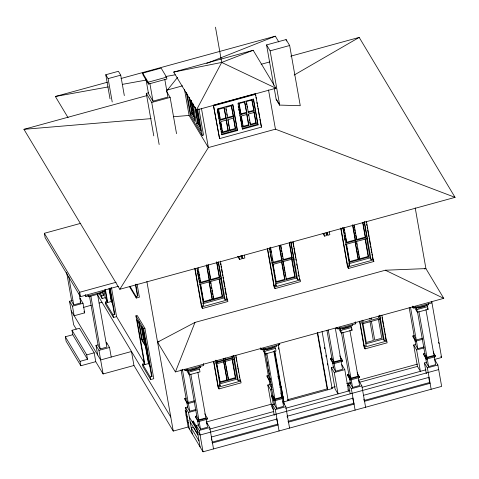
<?xml version="1.0" encoding="UTF-8"?>
<svg xmlns="http://www.w3.org/2000/svg" width="479" height="479" viewBox="0 0 479 479"><rect width="100%" height="100%" fill="white"/><g stroke="black" fill="none" stroke-linecap="round" stroke-linejoin="round"><path stroke-width="0.72" d="M175.41 371.92L194.989 322.409L385.338 270.222L425.915 268.593L443.752 298.351L175.41 371.92L157.573 342.162L194.989 322.409M196.444 110.038L275.934 88.244L253.181 50.277L173.691 72.072L196.444 110.038L221.693 62.432L215.478 27.189M146.508 95.716L23.95 129.324L119.81 289.28L208.359 147.58L201.437 108.344M167.309 90.196L177.553 77.37M294.16 75.047L359.19 37.41L455.05 197.366L119.81 289.28M206.694 63.42L275.335 36.182L278.796 41.954M173.691 72.072L221.693 62.432L253.181 50.277M83.364 307.434L91.238 305.243M99.111 303.057L101.979 302.261M110.026 98.836L105.781 74.748L118.403 71.293L120.72 75.161L124.324 95.602M105.781 74.748L108.098 78.622L120.72 75.161M68.048 117.654L55.36 96.489L107.29 82.256M120.995 78.496L275.335 36.182M142.718 73.125L161.124 68.084L166.566 77.167L166.89 79.011L148.49 84.059L143.047 74.969L142.718 73.125L148.167 82.208L148.49 84.059M273.677 85.22L266.569 44.918L286.095 39.565L289.651 45.505L300.267 105.709L279.688 105.087L276.132 99.147L274.192 88.154M148.167 82.208L166.566 77.167M266.569 44.918L270.126 50.858L289.651 45.505M153.783 135.85L146.293 93.375L148.412 92.794M166.698 90.184L182.559 85.837M261.139 64.288L269.791 61.917M290.699 56.187L359.19 37.41M145.921 78.993L148.52 93.716L152.987 101.165L167.907 97.075L164.794 79.412M146.293 93.375L151.735 102.458L170.135 97.417L176.529 133.683M189.456 97.752L189.977 100.692L191.283 100.333M214.125 104.973L255.403 93.656L261.564 127.103L219.568 138.617L213.412 105.17L219.568 138.617M195.234 107.392L195.749 110.332L197.055 109.972M213.778 105.781L255.774 94.267M193.761 115.816L191.822 104.799L190.229 102.147L192.175 113.164L193.48 112.81M187.163 93.986L190.708 114.086L192.013 113.733L194.558 117.978M218.466 110.158L218.214 108.721L218.58 109.332L224.238 107.781L228.351 131.09L222.693 132.641L222.064 130.563M199.539 125.456L197.593 114.433L196.007 111.787L197.953 122.804L199.258 122.444M192.941 103.626L196.486 123.726L197.791 123.366L200.336 127.612M225.777 117.978L220.118 119.528L220.49 120.145L226.142 118.588L223.998 107.889M233.051 115.984L227.393 117.535L227.759 118.145L233.417 116.595L231.273 105.895M246.362 112.361L240.703 113.912L241.069 114.523L246.727 112.972L244.547 102.075M253.636 110.368L247.978 111.918L248.344 112.529L254.002 110.978L251.822 100.081M226.405 120.073L220.747 121.624L222.693 132.641M233.68 118.073L228.022 119.63L229.968 130.647L235.62 129.096L231.513 105.787L225.854 107.338L227.759 118.145M246.984 114.427L241.326 115.978L243.272 127.001L248.93 125.45L244.787 101.955L239.129 103.506L241.069 114.523M254.259 112.433L248.601 113.984L250.547 125.007L256.205 123.456L252.062 99.961L246.404 101.512L248.344 112.529M186.307 92.399L190.42 115.744L202.21 135.413L203.515 135.054L198.881 108.787M222.322 132.03L227.98 130.48L228.351 131.09M235.62 129.096L235.255 128.486L229.597 130.037L229.968 130.647M248.93 125.45L248.559 124.839L242.901 126.39L242.643 124.917M256.205 123.456L255.834 122.84L250.176 124.396L250.547 125.007M237.5 130.522L237.135 129.911L221.591 134.174L221.957 134.785L237.5 130.522L232.944 104.679L217.4 108.943L221.957 134.785M258.079 124.881L257.714 124.271L242.17 128.534L242.536 129.144L258.079 124.881L253.523 99.039L237.979 103.302L242.536 129.144M455.05 197.366L275.443 129.192L208.359 147.58L189.085 115.427L184.475 89.268M118.313 286.298L80.478 296.669L45.14 237.704L44.361 233.297L80.771 223.316M44.361 233.297L79.7 292.262L116.11 282.281M85.136 295.238L85.891 296.501L104.733 291.334L104.5 290.023M76.245 329.109L73.67 324.81L69.515 301.249L72.323 300.477M87.813 295.561L88.525 296.758L101.273 293.262L101.051 292.004M326.253 234.171L327.606 233.806M100.141 293.405L101.644 295.908L103.446 295.411L102.799 291.735M66.629 272.473L71.76 301.59L73.736 304.878L80.759 302.95L79.089 293.489M237.632 256.319L239.506 259.45L241.494 258.905L240.991 256.055M240.985 255.397L242.865 258.534L244.853 257.983L244.35 255.133M323.014 233.638L324.511 236.147L326.504 235.602L326.001 232.746M326.732 233.351L327.858 235.231L329.839 234.686L329.336 231.83M72.473 306.183L83.011 303.291L84.693 312.859L74.155 315.745L72.473 306.183L69.515 301.249M99.039 293.417L102.105 298.537L105.212 297.681L107.422 301.369M144.562 363.339L116.577 316.637L113.469 317.487L105.787 304.68L105.326 302.051L107.128 301.554L107.685 302.488L105.35 289.226M105.883 302.979L111.29 301.501L112.751 303.931M130.013 286.418L136.006 296.417L137.808 295.926L135.737 284.161M129.384 286.514L136.293 298.04L139.401 297.19L137.096 284.119M272.904 262.324L281.64 259.929L282.077 260.654L273.341 263.049L270.539 247.176M209.521 280.55L209.155 279.94L200.42 282.335L200.785 282.945L209.521 280.55L206.85 265.396M219.621 277.778L219.256 277.167L210.521 279.562L210.886 280.173L219.621 277.778L216.825 261.905M280.772 245.128L283.442 260.283L292.178 257.888L291.813 257.277L283.077 259.672L282.826 258.229M346.401 242.308L355.167 239.907L355.532 240.518L346.766 242.919L345.64 237.979M356.472 239.548L365.238 237.141L365.609 237.758L356.837 240.159L355.711 235.219M199.683 284.478L221.136 278.598L221.502 279.209M294.058 259.313L293.693 258.702L272.24 264.582L272.611 265.198M367.483 239.183L367.118 238.572L345.67 244.452L346.036 245.062M105.326 302.051L113.002 314.859L114.804 314.368L110.14 287.903M72.79 334.725L65.33 336.767L80.053 361.34L87.513 359.292L72.79 334.725L72.012 330.3L79.472 328.259L94.195 352.831L95.752 361.669L103.117 373.949L133.952 365.495L173.254 431.076L188.163 426.993L203.036 451.811L441.644 386.391L437.872 365.01L434.92 360.088M144.329 363.627L135.904 315.847L137.21 315.487L144.886 328.301L153.777 378.709L150.663 379.566L142.987 366.752L142.526 364.124L144.329 363.627L144.886 364.561L136.964 319.631L143.526 330.576L151.448 375.506L152.005 376.44L150.202 376.937L142.526 364.124M203.425 301.602L212.101 299.249L212.466 299.86L203.791 302.213L202.916 298.722M213.472 298.872L222.208 296.477L222.573 297.094L213.838 299.489L212.963 295.986M273.108 264.324L276.287 282.365L285.023 279.97L284.658 279.359L275.922 281.754L275.67 280.311M295.13 277.197L294.765 276.587L286.029 278.982L286.394 279.592L295.13 277.197L291.951 259.157M358.484 259.828L358.118 259.217L349.353 261.618L349.718 262.235L358.484 259.828L355.304 241.787M368.555 257.067L368.189 256.457L359.424 258.858L359.789 259.468L368.555 257.067L365.375 239.027M202.635 303.788L224.082 297.908L225.094 299.597L227.088 299.052L220.4 261.139M275.904 283.7L296.639 278.018L297.651 279.706L299.644 279.161L293.088 241.973M348.616 263.767L370.069 257.882L371.081 259.57L373.069 259.025L373.859 261.492L348.431 268.468L347.562 267.007L340.719 228.202M269.527 247.721L276.203 285.586L274.216 286.131L267.527 248.218M342.952 227.591L349.628 265.456L347.64 266.001L340.958 228.088M201.294 305.41L202.162 306.865L227.591 299.896L227.878 301.519L202.449 308.488L201.575 307.033L194.731 268.228M273.85 285.52L274.718 286.975L300.147 280.005L300.435 281.622L275.006 288.598L274.132 287.143L267.288 248.332M347.275 265.39L348.149 266.845L373.578 259.869M135.904 315.847L143.58 328.66L144.886 328.301M97.68 354.999L95.992 345.431L98.105 344.856M89.531 296.477L98.207 345.652L100.177 348.946L106.859 347.107L97.411 293.531M95.992 345.431L98.961 350.383L109.529 347.485L111.218 357.053M72.012 330.3L86.735 354.873L94.195 352.831M144.466 341.096L143.443 339.389L142.137 339.749L138.97 321.774M145.245 344.928L146.55 344.575M157.573 342.162L158.998 341.772M424.544 268.97L425.915 268.593L415.215 207.91M65.33 336.767L66.108 341.186L80.831 365.758L95.752 361.669M145.544 345.389L148.652 363.01L149.957 362.651M143.083 365.058L148.49 363.573L150.316 366.615M224.22 360.483L223.855 359.873L216.795 361.807L217.167 362.417L224.22 360.483L223.837 358.31M232.644 358.172L232.279 357.562L225.22 359.495L225.591 360.106L232.644 358.172L232.261 356.005M184.337 369.309L185.092 370.566L203.677 365.471L203.33 363.519M260.372 348.461L261.133 349.718L279.712 344.623L279.485 343.323L279.712 344.623M336.414 327.612L337.168 328.869L355.753 323.774L355.406 321.822M412.449 306.764L413.209 308.027L431.789 302.932L431.561 301.626M187.008 369.62L187.72 370.812L200.527 367.303L200.306 366.052M339.581 327.792L340.294 328.983L352.514 325.636L352.293 324.379M415.616 306.943L416.335 308.135L428.645 304.758L428.424 303.506M190.133 370.704L197.222 368.758M273.258 347.916L266.168 349.856L265.516 348.76M342.21 329.007L349.299 327.067M425.334 306.219L418.245 308.165L417.592 307.063M234.524 359.603L234.159 358.993L216.065 363.95L215.807 362.489M380.571 319.559L380.206 318.948L362.112 323.912L361.855 322.451M187.636 370.213L188.78 372.123L199.504 369.189L199.977 371.872L189.253 374.812L186.199 369.716M263.294 348.73L264.821 351.281L275.539 348.341L276.012 351.023L265.294 353.963L262.241 348.868M339.33 327.881L340.856 330.432L351.58 327.492L352.053 330.175L341.329 333.115L338.659 328.66M415.371 307.033L416.898 309.584L427.615 306.644L428.088 309.332L417.371 312.266L414.317 307.171M216.568 363.082L220.25 382.511L227.309 380.577L226.944 379.967L219.885 381.901L219.627 380.452M228.309 379.59L235.369 377.656L235.734 378.266L228.675 380.206L227.8 376.698M219.849 383.853L237.249 379.087L238.261 380.775L240.248 380.23L235.836 355.22M365.896 343.814L383.29 339.042L384.302 340.731L386.296 340.186L381.883 315.176M215.658 360.184L220.166 385.733L218.179 386.278L213.766 361.274M217.807 385.667L218.681 387.122L240.751 381.074L241.069 382.865L218.999 388.912L218.125 387.457L213.532 361.394M363.854 345.628L364.729 347.083L386.798 341.03L387.116 342.82L365.046 348.874L364.172 347.419L359.573 321.355M266.971 375.859L269.569 380.2L269.743 381.206L267.144 376.865L266.971 375.859L268.396 375.47M339.749 355.897L342.347 360.232L342.521 361.238L333.258 363.783L330.66 359.442L330.48 358.436L331.905 358.041M194.606 401.791L187.481 403.749L184.942 399.51L184.762 398.504L186.187 398.109M422.723 339.252L415.598 341.204L413.054 336.965L412.88 335.959L414.305 335.569M331.917 358.651L333.887 361.944L340.91 360.016L335.276 328.061M184.762 398.504L187.307 402.743L194.432 400.785M330.48 358.436L333.085 362.771L342.347 360.232M412.88 335.959L415.419 340.198L422.544 338.246M189.331 428.939L185.565 407.563L187.66 406.988M331.324 367.597L334.27 372.518L338.042 393.9L335.09 388.978L331.324 367.597L333.426 367.022M413.676 345.018L416.628 349.939L420.394 371.321L417.449 366.399L413.676 345.018L415.772 344.443M273.419 409.467L271.575 406.39L267.809 385.026L269.911 384.445M186.804 402.384L187.774 407.904L189.75 411.198L196.073 409.461M332.456 361.729L333.552 367.938L335.522 371.225L342.551 369.303L341.21 361.711M414.802 339.551L415.826 345.377L417.802 348.67L424.178 346.922M185.565 407.563L188.51 412.485L196.204 410.371M267.809 385.026L270.761 389.948L272.156 389.559M279.862 387.451L281.263 387.062L284.382 404.749M334.27 372.518L344.778 369.638L348.55 391.02L347.814 389.786M416.628 349.939L424.316 347.832M204.725 413.808L207.323 418.149L207.503 419.155L198.234 421.694L195.636 417.353L195.462 416.347L196.887 415.958M280.76 392.96L283.364 397.301L283.538 398.306L274.275 400.845L271.677 396.51L271.497 395.498L272.922 395.109M357.172 372.734L359.579 377.458L350.311 379.997L347.712 375.662L347.538 374.656L348.963 374.261M433.208 351.885L435.615 356.61L426.352 359.154L423.753 354.813L423.574 353.807L424.999 353.412M188.259 420.712L187.109 421.029L188.283 422.981M196.629 426.669L193.288 421.089L192.48 421.31L196.941 428.753M189.337 373.716L196.893 416.568L198.863 419.855L205.892 417.928L197.821 372.171M265.504 353.592L272.928 395.72L274.904 399.007L281.927 397.085L273.862 351.323M348.91 374.889L350.939 378.159L357.969 376.237L349.898 330.48M417.514 311.913L424.945 354.041L426.981 357.316L434.004 355.388L425.939 309.632M195.462 416.347L198.061 420.688L207.323 418.149M271.497 395.498L274.096 399.839L283.364 397.301M347.538 374.656L350.137 378.991L359.4 376.452M423.574 353.807L426.172 358.142L435.441 355.604M206.168 422.053L271.695 404.09M317.685 332.773L327.738 389.804L327.181 388.876L287.639 399.72L288.196 400.648L278.269 344.347M335.198 386.679L331.594 387.667L332.157 388.595L283.772 401.863L283.388 399.666M346.736 383.511L350.341 382.523M358.274 380.35L417.395 364.142M434.537 359.442L441.596 357.508L431.747 301.644M200.084 446.889L196.318 425.508L198.414 424.933M274.239 415.353L272.353 404.659L274.455 404.084M350.155 393.792L348.395 383.811L351.191 383.044M426.316 373.656L424.43 362.968L426.532 362.393M347.754 385.505L349.191 385.11M359.25 382.356L417.449 366.399M197.438 419.64L198.528 425.849L200.503 429.142L207.527 427.214L206.192 419.628M273.473 398.797L274.569 405L276.539 408.294L283.568 406.366L282.107 398.091M349.448 377.967L350.544 384.176L352.58 387.445L359.603 385.517L358.268 377.931M425.364 356.424L426.579 363.327L428.615 366.597L435.645 364.675L434.184 356.394M196.318 425.508L199.264 430.429L209.754 427.555L213.526 448.931M272.353 404.659L275.305 409.581L285.795 406.707L289.567 428.082M348.395 383.811L351.341 388.732L361.831 385.858L365.603 407.234M424.43 362.968L427.382 367.89L437.872 365.01M209.227 429.214L273.808 411.509M285.747 408.234L349.987 390.625M362.202 387.277L425.993 369.788M438.68 369.596L200.072 435.016L189.319 417.071M211.425 437.01L276.97 419.035M287.46 416.161L353.011 398.193M363.501 395.313L429.046 377.344M277.551 424.214L212.005 442.183L212.472 442.967L278.024 424.999L276.617 418.915M353.592 403.366L288.041 421.334L288.514 422.125L354.059 404.15L352.658 398.067M364.549 401.276L430.1 383.302L429.627 382.517L364.082 400.492L363.848 399.163M55.36 96.489L108.296 86.915M122.271 84.388L146.532 79.993M165.644 76.538L175.206 74.808M23.95 129.324L151.148 118.618M173.464 116.738L189.085 115.427M221.693 62.432L275.934 88.244M385.338 270.222L443.752 298.351M425.46 355.592L426.478 357.226M349.425 376.44L350.101 377.53M276.132 99.147L279.676 105.009M426.472 304.734L427.615 306.644M427.328 308.057L428.088 309.332M438.357 342.228L439.129 343.509M440.83 356.226L441.596 357.508M373.279 260.522L373.859 261.492M348.957 264.33L349.628 265.456M261.193 126.492L261.564 127.103M386.798 341.03L385.924 339.575L385.409 336.635M354.999 322.517L355.753 323.774M350.814 326.217L351.58 327.492M351.287 328.905L352.053 330.175M358.094 374.979L359.579 377.458M299.279 278.544L300.147 280.005M358.885 380.937L361.831 385.858M189.977 100.692L192.019 104.099M195.749 110.332L197.791 113.739M192.271 105.554L192.911 106.613M198.049 115.194L198.683 116.253M340.294 357.52L341.036 358.759M341.778 359.998L342.521 361.238M192.175 113.164L194.851 117.63M197.953 122.804L199.994 126.211M341.832 364.717L344.778 369.638M190.708 114.086L195.073 121.367L191.498 101.159M196.486 123.726L200.851 131.007L197.013 109.326M166.506 91.357L170.135 97.417M275.527 284.46L276.203 285.586M274.395 346.431L275.539 348.341M278.089 376.416L279.012 378.667L277.892 376.805M279.425 383.99L281.263 387.062M226.723 298.441L227.591 299.896M280.939 393.966L281.682 395.205M282.424 396.444L283.538 398.306M281.269 395.983L281.927 397.085M282.844 401.785L285.795 406.707M271.683 388.104L270.036 385.361L268.821 378.464M273.108 396.726L274.425 398.917M209.628 299.926L209.994 300.537M239.883 379.619L240.751 381.074M219.49 384.607L220.166 385.733M199.815 366.112L200.527 367.303M198.737 367.914L199.504 369.189M137.808 295.926L137.251 294.992L135.437 284.712M209.754 427.555L206.808 422.634L207.042 423.945M186.972 400.725L187.96 402.366M186.373 412.15L185.199 410.198L188.163 426.993M141.772 339.138L146.945 347.772M147.472 349.562L142 340.437L138.79 322.217M197.989 434.71L193.528 427.268L191.229 427.903L199.036 440.925M186.062 415.065L187.229 417.017M190.181 421.939L197.983 434.962M112.81 303.207L111.451 300.938L109.254 288.454M148.652 363.01L149.67 364.711M103.446 295.411L102.368 291.531M114.804 314.368L114.247 313.434L109.829 288.394M97.465 294.729L170.787 417.077M83.011 303.291L80.053 298.357L80.31 299.83M109.529 347.485L106.56 342.533L106.823 344.006M80.101 301.854L80.759 302.95M83.957 311.625L84.693 312.859M71.197 310.811L100.644 359.951L131.48 351.496L133.952 365.495M418.909 311.554L426.981 357.316M427.154 358.322L428.615 366.597M426.172 358.142L426.352 359.154M427.382 367.89L431.148 389.265M416.898 309.584L417.371 312.266M428.693 377.218L429.627 382.517M416.113 306.883L416.335 308.135M412.862 306.069L413.209 308.027M410.527 307.428L416.161 339.383L414.191 336.096L409.198 307.769M416.413 340.814L417.802 348.67M415.419 340.198L415.598 341.204M366.513 221.843L373.069 259.025M366.148 221.232L366.405 222.687M366.663 224.148L366.92 225.603M367.177 227.064L367.435 228.525M367.692 229.98L368.848 236.542M369.105 238.003L370.261 244.559M370.518 246.02L370.776 247.481M371.033 248.936L371.674 252.583M371.932 254.044L372.189 255.499M372.446 256.96L372.704 258.415M382.038 317.511L383.206 324.127M383.463 325.6L383.721 327.073M383.978 328.54L384.631 332.222M384.888 333.689L385.146 335.162M364.405 221.705L371.081 259.57M364.166 221.825L367.118 238.572M366.603 238.225L370.069 257.882M379.799 315.182L384.302 340.731M379.691 316.032L380.206 318.948M362.932 222.603L365.609 237.758M379.685 318.601L383.29 339.042M362.693 222.711L365.238 237.141M365.136 239.135L368.189 256.457M378.308 315.96L378.691 318.134L371.632 320.068L371.249 317.894M378.458 319.403L381.781 338.228L374.722 340.162L371.405 321.337M354.167 225.004L356.837 240.159M354.185 226.561L354.436 228.004M354.694 229.447L354.945 230.89M355.202 232.333L355.454 233.776M356.61 241.428L359.789 259.468M356.621 242.985L356.879 244.428M357.514 248.032L357.771 249.481M358.023 250.924L358.28 252.367M358.531 253.81L358.789 255.253M359.04 256.696L359.298 258.139M369.884 318.272L370.267 320.445L363.208 322.379L362.825 320.206M370.033 321.714L373.357 340.539L366.297 342.473L362.98 323.648M352.736 224.639L355.532 240.518M352.622 225.471L355.167 239.907M355.065 241.901L358.118 259.217M361.837 320.87L366.213 345.694L364.22 346.239L359.813 321.229M344.096 227.764L346.766 242.919M344.114 229.321L344.365 230.764M344.623 232.207L344.874 233.65M345.131 235.093L345.383 236.536M346.539 244.194L349.718 262.235M364.729 347.083L365.046 348.874M346.551 245.745L346.808 247.188M347.059 248.631L347.317 250.074M347.568 251.517L348.712 258.013M348.969 259.456L349.221 260.899M342.719 227.705L342.97 229.16M343.227 230.615L343.485 232.076M344.126 235.716L344.383 237.171M344.641 238.626L344.898 240.081M348.149 266.845L348.431 268.468M327.355 232.375L327.858 235.231M342.874 332.402L350.939 378.159M351.239 379.859L352.58 387.445M350.137 378.991L350.311 379.997M324.008 233.291L324.511 236.147M341.479 332.761L349.083 375.895M351.341 388.732L355.113 410.114M340.856 330.432L341.329 333.115M340.072 327.732L340.294 328.983M286.095 39.565L286.352 41.038M336.941 327.57L337.168 328.869M328.253 329.983L333.887 361.944M334.186 363.639L335.522 371.225M333.085 362.771L333.258 363.783M326.923 330.324L332.091 359.657M322.074 331.444L332.157 388.595M324.493 347.365L324.75 348.832M325.912 355.424L326.169 356.891M327.331 363.483L327.588 364.95M270.126 50.858L279.688 105.087M317.254 332.576L327.181 388.876M268.521 89.95L275.443 129.192M292.849 242.093L293.621 246.463M293.878 247.924L294.136 249.385M294.393 250.84L295.034 254.487M295.292 255.942L295.549 257.403M295.806 258.864L296.064 260.319M296.705 263.965L296.962 265.426M297.219 266.881L297.477 268.342M298.118 271.982L298.375 273.443M298.633 274.904L298.89 276.359M290.975 241.841L297.651 279.706M290.741 241.955L293.693 258.702M293.172 258.355L296.639 278.018M289.508 242.733L292.178 257.888M289.268 242.841L291.813 257.277M291.579 258.546L294.765 276.587M255.535 94.387L255.792 95.842M256.049 97.303L256.307 98.764M256.948 102.41L257.205 103.871M257.462 105.332L257.72 106.787M257.977 108.248L259.648 117.732M259.905 119.193L261.067 125.761M280.532 245.236L281.167 248.846M281.424 250.289L281.676 251.732M281.933 253.175L282.568 256.786M283.215 261.552L286.394 279.592M282.844 260.941L283.101 262.384M283.352 263.827L283.61 265.27M283.861 266.713L284.502 270.324M284.754 271.767L285.011 273.21M285.262 274.653L285.52 276.096M279.407 245.505L282.077 260.654M253.283 99.147L257.714 124.271M279.095 245.499L281.64 259.929M281.844 261.929L285.023 279.97M281.604 262.037L284.658 279.359M254.02 112.559L255.834 122.84M246.422 103.105L246.685 104.572M246.942 106.045L247.2 107.512M248.367 114.11L248.625 115.577M249.272 119.253L249.529 120.72M249.787 122.187L250.05 123.66M270.36 247.894L270.611 249.337M270.869 250.78L271.12 252.223M272.27 258.714L272.521 260.157M246.751 114.553L248.559 124.839M272.868 264.432L273.509 268.042M273.76 269.485L274.018 270.928M274.269 272.371L274.904 275.982M275.162 277.425L275.413 278.868M269.42 248.565L269.677 250.02M269.928 251.475L270.186 252.936M270.443 254.391L271.599 260.941M271.856 262.402L272.114 263.857M274.718 286.975L275.006 288.598M238.764 102.895L239.021 104.362M239.278 105.835L239.536 107.302M239.799 108.769L240.446 112.445M241.218 116.84L242.386 123.45M238.249 106.278L238.5 107.715M238.752 109.152L239.009 110.583M239.261 112.02L239.512 113.457M239.769 114.894L240.021 116.331M240.272 117.762L240.907 121.355M241.159 122.792L241.41 124.223M241.667 125.66L241.919 127.097M278.485 347.802L278.742 349.269M276.347 345.203L276.569 346.455L264.258 349.832L264.037 348.574M232.704 104.787L237.135 129.911M287.107 416.035L287.34 417.365M274.73 350.568L282.999 397.462M233.441 118.199L235.255 128.486M274.431 351.101L280.76 387.008M225.872 108.889L226.124 110.332M226.759 113.93L227.016 115.373M227.782 119.75L228.046 121.223M228.303 122.69L228.95 126.36M229.207 127.833L229.471 129.3M226.166 120.193L227.98 130.48M266.833 353.251L274.904 399.007M275.078 400.013L276.539 408.294M274.096 399.839L274.275 400.845M265.863 353.789L266.12 355.25M267.282 361.831L267.539 363.292M267.797 364.753L268.054 366.213M268.695 369.866L268.953 371.327M269.216 372.788L269.473 374.255M270.114 377.907L270.372 379.368L268.402 376.075L264.019 351.233M270.671 381.062L270.916 382.446M271.156 383.823L271.401 385.206M271.647 386.583L271.886 387.96M275.305 409.581L279.071 430.962M264.821 351.281L265.294 353.963M270.761 389.948L273.353 404.683M260.786 347.766L261.133 349.718M218.58 109.332L220.49 120.145M218.723 111.601L219.867 118.091M220.639 122.48L221.286 126.151M221.549 127.624L221.807 129.09M217.286 109.769L218.43 116.229M218.681 117.666L218.933 119.097M219.184 120.534L219.819 124.127M220.071 125.558L220.328 126.995M220.579 128.432L220.831 129.869M221.088 131.3L221.34 132.737M242.362 255.678L242.865 258.534M239.003 256.6L239.506 259.45M197.576 109.146L202.21 135.413M197.833 114.367L198.995 120.977M196.689 109.302L197.336 112.978M194.881 106.859L197.791 123.366M220.55 263.444L220.807 264.899M221.064 266.36L221.322 267.815M221.579 269.276L222.22 272.922M222.478 274.377L222.735 275.838M222.992 277.293L223.25 278.754M223.507 280.209L224.663 286.771M224.92 288.232L226.076 294.795M226.333 296.25L226.591 297.71M192.055 104.727L192.313 106.194M192.576 107.667L193.223 111.338M191.043 100.404L191.564 103.344M235.86 356.813L236.117 358.286M236.381 359.759L236.638 361.226M237.285 364.908L237.548 366.375M237.806 367.848L238.063 369.321M238.326 370.788L238.584 372.261M239.231 375.937L239.494 377.41M218.418 261.732L225.094 299.597M218.31 262.576L221.136 278.598M189.103 97.219L192.013 113.733M220.615 278.245L224.082 297.908M233.884 355.951L238.261 380.775M233.512 355.34L234.159 358.993M216.586 262.013L219.256 277.167M233.77 359.376L237.249 379.087M219.394 279.053L222.573 297.094M219.154 279.161L222.208 296.477M232.022 356.113L232.279 357.562M232.417 359.448L235.734 378.266M232.177 359.561L235.369 377.656M225.208 357.939L225.591 360.106M228.675 380.206L224.992 360.771L225.627 364.387M208.09 264.3L210.886 280.173M225.884 365.836L227.034 372.351M227.291 373.8L227.543 375.249M208.102 265.851L208.359 267.294M208.61 268.737L208.868 270.18M209.119 271.623L210.395 278.844M210.658 281.448L213.838 299.489M210.544 282.281L210.796 283.724M211.437 287.328L211.688 288.771M211.946 290.214L212.197 291.657M212.454 293.1L212.706 294.543M223.597 358.424L223.855 359.873M227.309 380.577L223.621 361.142L226.944 379.967M206.479 264.785L209.155 279.94M209.287 281.82L212.466 299.86M209.048 281.933L212.101 299.249M216.783 360.244L217.167 362.417M216.694 363.8L217.46 368.147M217.717 369.596L217.969 371.045M218.226 372.488L218.867 376.111M219.119 377.56L219.376 379.009M198.114 267.791L200.785 282.945M198.51 271.509L198.761 272.952M199.019 274.395L199.27 275.838M199.527 277.281L199.779 278.724M200.036 280.167L200.288 281.61M200.617 284.197L203.791 302.213M218.681 387.122L218.999 388.912M200.503 285.029L202.156 294.399M202.407 295.836L202.665 297.279M197.097 268.342L203.647 305.476L201.659 306.021L195.103 268.839M197.12 269.916L197.372 271.371M197.629 272.826L198.276 276.467M198.528 277.922L198.785 279.383M199.042 280.838L199.3 282.293M202.162 306.865L202.449 308.488M149.873 83.502L152.987 101.165M211.419 438.872L211.652 440.195M151.735 102.458L159.154 144.526M190.798 374.099L198.863 419.855M199.162 421.55L200.503 429.142M198.061 420.688L198.234 421.694M199.264 430.429L203.036 451.811M188.78 372.123L189.253 374.812M187.499 369.56L187.72 370.812M184.864 369.261L185.092 370.566M193.288 421.089L193.522 422.412M182.361 369.309L188.157 402.186M188.289 402.917L189.75 411.198M187.307 402.743L187.481 403.749M181.032 369.668L186.313 399.624M188.51 412.485L192.283 433.86M146.873 281.478L173.254 431.076M108.098 78.622L112.218 101.979M143.58 328.66L152.005 376.44M142.203 327.678L148.49 363.573M141.82 327.037L144.862 344.287M136.006 296.417L136.293 298.04M150.202 376.937L150.663 379.566M141.161 326.45L143.443 339.389M111.421 287.412L116.577 316.637M109.008 288.538L111.29 301.501M113.002 314.859L113.469 317.487M105.051 289.795L107.128 301.554M104.057 291.106L105.212 297.681M101.644 295.908L102.105 298.537M90.86 296.094L100.177 348.946M98.961 350.383L103.117 373.949M88.304 295.495L88.525 296.758M85.543 294.537L85.891 296.501M79.7 292.262L80.478 296.669M86.735 354.873L87.513 359.292M68.731 276.491L73.736 304.878M80.053 361.34L80.831 365.758"/></g></svg>
